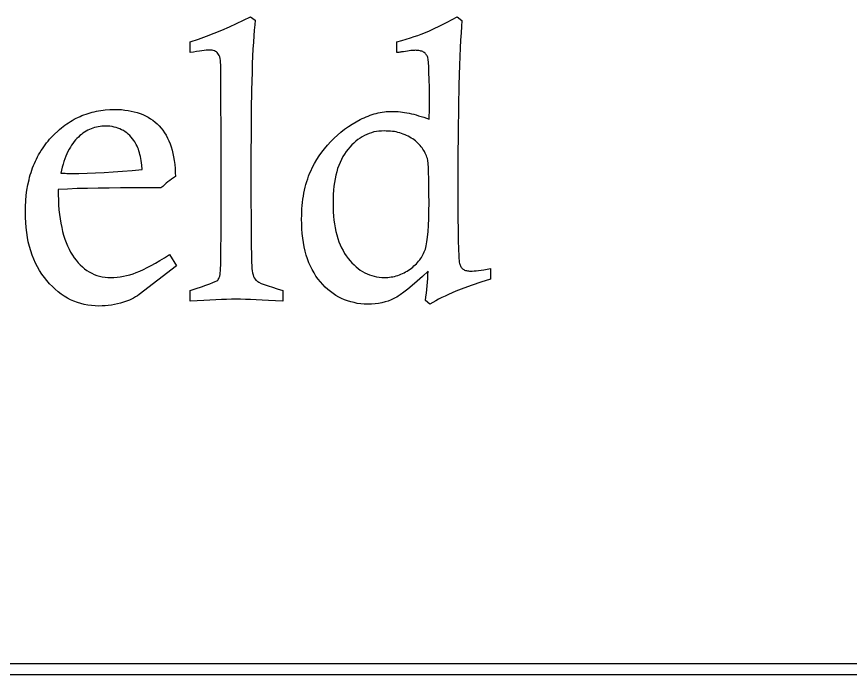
# Model space of a CAD drawing. Extents: x 1231 to 2855, y 3260 to 5268.
# Drawn here: x 1459.67 to 1482.44, y 3304.24 to 3322.21 of the extents above; entities that cross this region are included whole.
import ezdxf

# ---------------------------------------------------------------- set-up
doc = ezdxf.new("R2010")
doc.units = 0
doc.header["$LTSCALE"] = 20
doc.header["$MEASUREMENT"] = 0
doc.layers.add('ACO', color=2, linetype='CONTINUOUS')

msp = doc.modelspace()

# ---------------------------------------------------------------- linework, layer by layer
at = {"layer": 'ACO'}
for p, q in [((1354.345, 3304.543), (1739.345, 3304.543)), ((1354.345, 3304.243), (1739.345, 3304.243))]:
    msp.add_line(p, q, dxfattribs=at)
at = {"layer": 'ACO', "color": 124}
for points in [[(1464.406, 3321.23), (1464.406, 3321.522), (1464.632, 3321.599), (1464.849, 3321.677), (1465.063, 3321.76), (1465.271, 3321.844), (1465.476, 3321.934), (1465.671, 3322.024), (1465.864, 3322.117), (1466.05, 3322.213), (1466.186, 3322.12), (1466.174, 3321.99), (1466.158, 3321.844), (1466.146, 3321.686), (1466.134, 3321.515), (1466.121, 3321.329), (1466.112, 3321.134), (1466.102, 3320.923), (1466.096, 3320.696), (1466.081, 3320.209), (1466.071, 3319.666), (1466.068, 3319.068), (1466.065, 3318.419), (1466.065, 3317.774), (1466.065, 3317.206), (1466.068, 3316.716), (1466.071, 3316.301), (1466.075, 3315.959), (1466.078, 3315.696), (1466.081, 3315.51), (1466.087, 3315.398), (1466.093, 3315.33), (1466.102, 3315.268), (1466.112, 3315.212), (1466.124, 3315.159), (1466.14, 3315.116), (1466.158, 3315.075), (1466.18, 3315.041), (1466.202, 3315.013), (1466.214, 3315.001), (1466.233, 3314.988), (1466.254, 3314.973), (1466.282, 3314.961), (1466.348, 3314.926), (1466.431, 3314.892), (1466.534, 3314.858), (1466.652, 3314.818), (1466.785, 3314.774), (1466.937, 3314.731), (1466.937, 3314.436), (1466.738, 3314.449), (1466.549, 3314.461), (1466.372, 3314.47), (1466.208, 3314.477), (1466.056, 3314.483), (1465.913, 3314.489), (1465.783, 3314.492), (1465.662, 3314.492), (1465.538, 3314.492), (1465.401, 3314.489), (1465.259, 3314.483), (1465.107, 3314.477), (1464.945, 3314.47), (1464.775, 3314.461), (1464.595, 3314.449), (1464.406, 3314.436), (1464.406, 3314.731), (1464.57, 3314.784), (1464.713, 3314.833), (1464.837, 3314.877), (1464.942, 3314.914), (1465.026, 3314.948), (1465.091, 3314.976), (1465.135, 3314.998), (1465.159, 3315.016), (1465.175, 3315.035), (1465.19, 3315.06), (1465.2, 3315.088), (1465.212, 3315.125), (1465.221, 3315.165), (1465.228, 3315.212), (1465.234, 3315.265), (1465.237, 3315.324), (1465.24, 3315.438), (1465.243, 3315.628), (1465.246, 3315.885), (1465.249, 3316.214), (1465.253, 3316.614), (1465.253, 3317.086), (1465.253, 3317.625), (1465.253, 3318.239), (1465.243, 3320.755), (1465.243, 3320.827), (1465.243, 3320.898), (1465.237, 3320.96), (1465.234, 3321.019), (1465.225, 3321.069), (1465.212, 3321.112), (1465.2, 3321.152), (1465.184, 3321.183), (1465.166, 3321.208), (1465.147, 3321.23), (1465.122, 3321.249), (1465.097, 3321.264), (1465.069, 3321.276), (1465.038, 3321.286), (1465.004, 3321.295), (1464.967, 3321.298), (1464.927, 3321.298), (1464.89, 3321.298), (1464.843, 3321.295), (1464.79, 3321.289), (1464.728, 3321.283), (1464.66, 3321.273), (1464.582, 3321.261), (1464.499, 3321.245), (1464.406, 3321.23), (1464.406, 3321.23)], [(1470.051, 3321.23), (1470.051, 3321.522), (1470.185, 3321.562), (1470.309, 3321.599), (1470.424, 3321.636), (1470.529, 3321.67), (1470.625, 3321.701), (1470.712, 3321.732), (1470.787, 3321.76), (1470.855, 3321.788), (1470.923, 3321.819), (1471.001, 3321.853), (1471.091, 3321.897), (1471.193, 3321.946), (1471.302, 3322.002), (1471.426, 3322.067), (1471.559, 3322.136), (1471.702, 3322.213), (1471.829, 3322.108), (1471.817, 3321.946), (1471.804, 3321.77), (1471.792, 3321.574), (1471.779, 3321.363), (1471.761, 3320.889), (1471.745, 3320.352), (1471.733, 3319.747), (1471.723, 3319.077), (1471.717, 3318.339), (1471.717, 3317.535), (1471.717, 3317.098), (1471.72, 3316.713), (1471.723, 3316.378), (1471.73, 3316.093), (1471.736, 3315.86), (1471.742, 3315.68), (1471.748, 3315.609), (1471.751, 3315.55), (1471.758, 3315.503), (1471.764, 3315.472), (1471.77, 3315.448), (1471.779, 3315.423), (1471.789, 3315.401), (1471.801, 3315.379), (1471.813, 3315.361), (1471.829, 3315.342), (1471.844, 3315.327), (1471.863, 3315.314), (1471.882, 3315.302), (1471.903, 3315.289), (1471.928, 3315.28), (1471.953, 3315.274), (1471.981, 3315.268), (1472.009, 3315.265), (1472.04, 3315.261), (1472.071, 3315.261), (1472.111, 3315.261), (1472.161, 3315.265), (1472.217, 3315.271), (1472.282, 3315.277), (1472.353, 3315.286), (1472.431, 3315.299), (1472.518, 3315.314), (1472.611, 3315.33), (1472.611, 3315.044), (1472.35, 3314.961), (1472.108, 3314.877), (1471.879, 3314.793), (1471.665, 3314.709), (1471.562, 3314.666), (1471.463, 3314.622), (1471.37, 3314.579), (1471.28, 3314.536), (1471.193, 3314.492), (1471.112, 3314.449), (1471.032, 3314.405), (1470.957, 3314.362), (1470.83, 3314.461), (1470.846, 3314.56), (1470.858, 3314.66), (1470.87, 3314.759), (1470.88, 3314.858), (1470.889, 3314.957), (1470.895, 3315.057), (1470.901, 3315.156), (1470.908, 3315.255), (1470.753, 3315.113), (1470.607, 3314.982), (1470.473, 3314.868), (1470.352, 3314.768), (1470.241, 3314.681), (1470.138, 3314.61), (1470.092, 3314.579), (1470.048, 3314.551), (1470.008, 3314.529), (1469.968, 3314.508), (1469.893, 3314.474), (1469.813, 3314.443), (1469.729, 3314.418), (1469.642, 3314.396), (1469.552, 3314.38), (1469.456, 3314.371), (1469.357, 3314.362), (1469.257, 3314.362), (1469.161, 3314.362), (1469.065, 3314.371), (1468.972, 3314.38), (1468.882, 3314.399), (1468.795, 3314.421), (1468.708, 3314.446), (1468.624, 3314.477), (1468.544, 3314.511), (1468.463, 3314.551), (1468.386, 3314.598), (1468.311, 3314.647), (1468.237, 3314.7), (1468.165, 3314.759), (1468.097, 3314.824), (1468.029, 3314.892), (1467.964, 3314.967), (1467.902, 3315.044), (1467.843, 3315.125), (1467.79, 3315.212), (1467.737, 3315.302), (1467.691, 3315.395), (1467.65, 3315.491), (1467.613, 3315.593), (1467.579, 3315.699), (1467.548, 3315.807), (1467.52, 3315.922), (1467.498, 3316.04), (1467.483, 3316.161), (1467.467, 3316.285), (1467.458, 3316.412), (1467.452, 3316.546), (1467.449, 3316.685), (1467.452, 3316.778), (1467.452, 3316.871), (1467.458, 3316.961), (1467.464, 3317.051), (1467.474, 3317.138), (1467.486, 3317.225), (1467.498, 3317.309), (1467.511, 3317.393), (1467.529, 3317.473), (1467.548, 3317.554), (1467.567, 3317.631), (1467.591, 3317.706), (1467.616, 3317.78), (1467.641, 3317.855), (1467.669, 3317.926), (1467.7, 3317.994), (1467.75, 3318.1), (1467.806, 3318.205), (1467.864, 3318.308), (1467.93, 3318.407), (1468.001, 3318.509), (1468.079, 3318.606), (1468.159, 3318.702), (1468.246, 3318.798), (1468.336, 3318.891), (1468.429, 3318.978), (1468.525, 3319.058), (1468.624, 3319.139), (1468.727, 3319.21), (1468.829, 3319.279), (1468.938, 3319.341), (1469.046, 3319.4), (1469.102, 3319.428), (1469.155, 3319.452), (1469.211, 3319.477), (1469.267, 3319.499), (1469.322, 3319.521), (1469.378, 3319.539), (1469.431, 3319.555), (1469.487, 3319.57), (1469.543, 3319.583), (1469.599, 3319.595), (1469.654, 3319.604), (1469.71, 3319.614), (1469.763, 3319.62), (1469.819, 3319.623), (1469.875, 3319.626), (1469.93, 3319.626), (1469.983, 3319.626), (1470.036, 3319.623), (1470.092, 3319.62), (1470.148, 3319.614), (1470.203, 3319.604), (1470.262, 3319.598), (1470.324, 3319.586), (1470.386, 3319.573), (1470.449, 3319.561), (1470.514, 3319.545), (1470.579, 3319.527), (1470.647, 3319.508), (1470.715, 3319.487), (1470.787, 3319.465), (1470.858, 3319.44), (1470.932, 3319.415), (1470.932, 3319.477), (1470.936, 3319.533), (1470.939, 3319.583), (1470.939, 3319.623), (1470.939, 3319.657), (1470.942, 3319.688), (1470.942, 3319.707), (1470.942, 3319.722), (1470.942, 3320.017), (1470.939, 3320.274), (1470.936, 3320.498), (1470.929, 3320.687), (1470.923, 3320.842), (1470.917, 3320.96), (1470.908, 3321.047), (1470.895, 3321.097), (1470.886, 3321.121), (1470.877, 3321.143), (1470.864, 3321.165), (1470.852, 3321.183), (1470.836, 3321.202), (1470.821, 3321.217), (1470.802, 3321.233), (1470.78, 3321.245), (1470.759, 3321.258), (1470.734, 3321.267), (1470.709, 3321.273), (1470.684, 3321.283), (1470.653, 3321.286), (1470.625, 3321.292), (1470.591, 3321.292), (1470.557, 3321.295), (1470.532, 3321.292), (1470.504, 3321.292), (1470.47, 3321.289), (1470.43, 3321.286), (1470.39, 3321.28), (1470.34, 3321.273), (1470.287, 3321.264), (1470.231, 3321.255), (1470.216, 3321.255), (1470.197, 3321.252), (1470.179, 3321.249), (1470.157, 3321.245), (1470.132, 3321.239), (1470.107, 3321.236), (1470.082, 3321.233), (1470.051, 3321.23), (1470.051, 3321.23)], [(1463.841, 3315.714), (1464.033, 3315.404), (1463.016, 3314.626), (1462.963, 3314.588), (1462.91, 3314.557), (1462.858, 3314.526), (1462.805, 3314.498), (1462.749, 3314.47), (1462.693, 3314.449), (1462.641, 3314.427), (1462.585, 3314.408), (1462.501, 3314.384), (1462.42, 3314.365), (1462.337, 3314.346), (1462.253, 3314.331), (1462.169, 3314.322), (1462.085, 3314.312), (1461.998, 3314.309), (1461.915, 3314.306), (1461.812, 3314.309), (1461.71, 3314.318), (1461.611, 3314.331), (1461.514, 3314.349), (1461.418, 3314.374), (1461.325, 3314.405), (1461.232, 3314.439), (1461.142, 3314.48), (1461.055, 3314.526), (1460.969, 3314.576), (1460.885, 3314.635), (1460.804, 3314.697), (1460.723, 3314.765), (1460.643, 3314.836), (1460.568, 3314.917), (1460.491, 3315.001), (1460.423, 3315.088), (1460.354, 3315.181), (1460.292, 3315.277), (1460.233, 3315.376), (1460.181, 3315.482), (1460.134, 3315.59), (1460.091, 3315.699), (1460.05, 3315.817), (1460.016, 3315.935), (1459.985, 3316.059), (1459.96, 3316.183), (1459.942, 3316.313), (1459.923, 3316.45), (1459.914, 3316.586), (1459.905, 3316.729), (1459.905, 3316.875), (1459.908, 3317.03), (1459.914, 3317.185), (1459.929, 3317.334), (1459.948, 3317.476), (1459.973, 3317.619), (1460.004, 3317.756), (1460.019, 3317.824), (1460.038, 3317.889), (1460.06, 3317.954), (1460.081, 3318.019), (1460.103, 3318.081), (1460.128, 3318.143), (1460.153, 3318.205), (1460.181, 3318.264), (1460.209, 3318.323), (1460.236, 3318.382), (1460.267, 3318.441), (1460.302, 3318.497), (1460.336, 3318.553), (1460.37, 3318.606), (1460.407, 3318.658), (1460.444, 3318.711), (1460.485, 3318.764), (1460.525, 3318.813), (1460.568, 3318.863), (1460.612, 3318.913), (1460.702, 3319.003), (1460.792, 3319.089), (1460.838, 3319.133), (1460.888, 3319.173), (1460.934, 3319.21), (1460.984, 3319.248), (1461.034, 3319.282), (1461.083, 3319.316), (1461.133, 3319.347), (1461.186, 3319.378), (1461.235, 3319.409), (1461.288, 3319.437), (1461.341, 3319.462), (1461.397, 3319.487), (1461.449, 3319.511), (1461.505, 3319.533), (1461.561, 3319.552), (1461.617, 3319.57), (1461.673, 3319.589), (1461.732, 3319.604), (1461.787, 3319.617), (1461.846, 3319.632), (1461.905, 3319.642), (1461.967, 3319.651), (1462.026, 3319.66), (1462.088, 3319.666), (1462.212, 3319.676), (1462.337, 3319.679), (1462.436, 3319.676), (1462.529, 3319.673), (1462.622, 3319.663), (1462.712, 3319.651), (1462.799, 3319.635), (1462.879, 3319.617), (1462.96, 3319.592), (1463.041, 3319.567), (1463.115, 3319.536), (1463.187, 3319.502), (1463.255, 3319.465), (1463.323, 3319.424), (1463.385, 3319.381), (1463.447, 3319.335), (1463.506, 3319.282), (1463.562, 3319.226), (1463.612, 3319.17), (1463.661, 3319.108), (1463.708, 3319.04), (1463.751, 3318.972), (1463.788, 3318.897), (1463.826, 3318.82), (1463.857, 3318.739), (1463.888, 3318.655), (1463.912, 3318.565), (1463.934, 3318.475), (1463.953, 3318.379), (1463.971, 3318.28), (1463.984, 3318.174), (1463.993, 3318.069), (1463.999, 3317.957), (1464.002, 3317.842), (1463.95, 3317.811), (1463.897, 3317.777), (1463.847, 3317.74), (1463.798, 3317.703), (1463.748, 3317.662), (1463.701, 3317.619), (1463.655, 3317.576), (1463.608, 3317.532), (1463.522, 3317.532), (1463.444, 3317.532), (1463.376, 3317.535), (1463.314, 3317.535), (1463.261, 3317.535), (1463.218, 3317.535), (1463.183, 3317.535), (1463.156, 3317.535), (1462.82, 3317.535), (1462.501, 3317.535), (1462.191, 3317.529), (1461.89, 3317.526), (1461.601, 3317.52), (1461.322, 3317.514), (1461.055, 3317.504), (1460.801, 3317.492), (1460.801, 3317.346), (1460.807, 3317.206), (1460.813, 3317.07), (1460.823, 3316.937), (1460.835, 3316.809), (1460.854, 3316.685), (1460.872, 3316.567), (1460.897, 3316.453), (1460.922, 3316.344), (1460.95, 3316.239), (1460.984, 3316.136), (1461.018, 3316.04), (1461.055, 3315.947), (1461.099, 3315.86), (1461.142, 3315.776), (1461.189, 3315.699), (1461.238, 3315.624), (1461.291, 3315.556), (1461.347, 3315.491), (1461.403, 3315.429), (1461.462, 3315.376), (1461.521, 3315.324), (1461.583, 3315.28), (1461.648, 3315.24), (1461.716, 3315.203), (1461.784, 3315.172), (1461.856, 3315.144), (1461.93, 3315.122), (1462.005, 3315.106), (1462.082, 3315.094), (1462.16, 3315.088), (1462.24, 3315.085), (1462.324, 3315.088), (1462.408, 3315.094), (1462.495, 3315.103), (1462.582, 3315.119), (1462.668, 3315.137), (1462.755, 3315.162), (1462.845, 3315.19), (1462.935, 3315.221), (1463.028, 3315.258), (1463.128, 3315.302), (1463.233, 3315.355), (1463.342, 3315.41), (1463.46, 3315.479), (1463.58, 3315.55), (1463.708, 3315.628), (1463.841, 3315.714), (1463.841, 3315.714)], [(1463.093, 3318.035), (1463.084, 3318.159), (1463.069, 3318.28), (1463.059, 3318.336), (1463.047, 3318.391), (1463.035, 3318.444), (1463.022, 3318.494), (1463.007, 3318.543), (1462.991, 3318.59), (1462.976, 3318.633), (1462.957, 3318.677), (1462.935, 3318.717), (1462.914, 3318.754), (1462.892, 3318.792), (1462.87, 3318.826), (1462.833, 3318.875), (1462.796, 3318.919), (1462.755, 3318.962), (1462.715, 3318.999), (1462.672, 3319.037), (1462.628, 3319.068), (1462.582, 3319.099), (1462.535, 3319.124), (1462.485, 3319.148), (1462.433, 3319.167), (1462.383, 3319.186), (1462.327, 3319.198), (1462.275, 3319.21), (1462.216, 3319.217), (1462.16, 3319.223), (1462.098, 3319.223), (1462.048, 3319.223), (1461.995, 3319.22), (1461.946, 3319.214), (1461.896, 3319.204), (1461.846, 3319.195), (1461.797, 3319.183), (1461.75, 3319.167), (1461.704, 3319.148), (1461.657, 3319.13), (1461.611, 3319.108), (1461.567, 3319.083), (1461.521, 3319.055), (1461.477, 3319.027), (1461.437, 3318.996), (1461.394, 3318.962), (1461.353, 3318.925), (1461.313, 3318.888), (1461.273, 3318.844), (1461.235, 3318.798), (1461.201, 3318.751), (1461.164, 3318.699), (1461.133, 3318.646), (1461.099, 3318.59), (1461.068, 3318.528), (1461.04, 3318.466), (1461.012, 3318.398), (1460.984, 3318.329), (1460.959, 3318.258), (1460.934, 3318.181), (1460.91, 3318.103), (1460.888, 3318.022), (1460.869, 3317.939), (1460.916, 3317.935), (1460.956, 3317.935), (1460.996, 3317.935), (1461.034, 3317.932), (1461.068, 3317.932), (1461.099, 3317.932), (1461.127, 3317.932), (1461.155, 3317.932), (1461.369, 3317.932), (1461.589, 3317.939), (1461.818, 3317.948), (1462.057, 3317.957), (1462.306, 3317.973), (1462.56, 3317.988), (1462.824, 3318.01), (1463.093, 3318.035), (1463.093, 3318.035)], [(1470.932, 3317.129), (1470.929, 3317.374), (1470.929, 3317.594), (1470.923, 3317.787), (1470.92, 3317.951), (1470.914, 3318.087), (1470.905, 3318.199), (1470.895, 3318.28), (1470.886, 3318.336), (1470.874, 3318.373), (1470.861, 3318.413), (1470.846, 3318.45), (1470.827, 3318.488), (1470.808, 3318.525), (1470.79, 3318.559), (1470.765, 3318.593), (1470.743, 3318.627), (1470.715, 3318.661), (1470.687, 3318.692), (1470.659, 3318.723), (1470.628, 3318.754), (1470.594, 3318.785), (1470.56, 3318.816), (1470.523, 3318.844), (1470.486, 3318.872), (1470.445, 3318.897), (1470.405, 3318.922), (1470.362, 3318.947), (1470.318, 3318.968), (1470.275, 3318.987), (1470.228, 3319.006), (1470.182, 3319.021), (1470.132, 3319.037), (1470.082, 3319.049), (1470.033, 3319.062), (1469.983, 3319.071), (1469.93, 3319.077), (1469.875, 3319.083), (1469.819, 3319.089), (1469.763, 3319.089), (1469.707, 3319.093), (1469.633, 3319.089), (1469.564, 3319.083), (1469.493, 3319.074), (1469.425, 3319.062), (1469.36, 3319.043), (1469.295, 3319.021), (1469.229, 3318.996), (1469.167, 3318.968), (1469.105, 3318.934), (1469.046, 3318.897), (1468.987, 3318.857), (1468.932, 3318.81), (1468.876, 3318.761), (1468.82, 3318.708), (1468.767, 3318.652), (1468.718, 3318.59), (1468.668, 3318.528), (1468.621, 3318.46), (1468.578, 3318.388), (1468.538, 3318.311), (1468.5, 3318.233), (1468.466, 3318.15), (1468.435, 3318.063), (1468.41, 3317.973), (1468.386, 3317.88), (1468.364, 3317.783), (1468.345, 3317.681), (1468.333, 3317.579), (1468.32, 3317.47), (1468.314, 3317.358), (1468.308, 3317.241), (1468.308, 3317.123), (1468.308, 3317.002), (1468.314, 3316.881), (1468.32, 3316.766), (1468.333, 3316.654), (1468.348, 3316.549), (1468.364, 3316.443), (1468.386, 3316.344), (1468.41, 3316.248), (1468.438, 3316.155), (1468.469, 3316.065), (1468.504, 3315.978), (1468.541, 3315.897), (1468.581, 3315.82), (1468.624, 3315.745), (1468.671, 3315.674), (1468.721, 3315.606), (1468.773, 3315.544), (1468.826, 3315.485), (1468.882, 3315.429), (1468.938, 3315.379), (1468.997, 3315.333), (1469.053, 3315.289), (1469.115, 3315.249), (1469.177, 3315.215), (1469.239, 3315.184), (1469.301, 3315.159), (1469.366, 3315.137), (1469.434, 3315.119), (1469.499, 3315.103), (1469.571, 3315.094), (1469.639, 3315.088), (1469.71, 3315.085), (1469.76, 3315.085), (1469.806, 3315.088), (1469.853, 3315.094), (1469.899, 3315.1), (1469.943, 3315.106), (1469.989, 3315.116), (1470.033, 3315.128), (1470.076, 3315.14), (1470.12, 3315.156), (1470.163, 3315.175), (1470.207, 3315.193), (1470.247, 3315.212), (1470.29, 3315.237), (1470.331, 3315.258), (1470.371, 3315.286), (1470.411, 3315.314), (1470.449, 3315.342), (1470.486, 3315.37), (1470.52, 3315.401), (1470.554, 3315.432), (1470.588, 3315.463), (1470.616, 3315.497), (1470.647, 3315.531), (1470.675, 3315.565), (1470.7, 3315.6), (1470.722, 3315.634), (1470.746, 3315.671), (1470.765, 3315.708), (1470.784, 3315.745), (1470.802, 3315.786), (1470.818, 3315.823), (1470.83, 3315.863), (1470.842, 3315.907), (1470.855, 3315.953), (1470.864, 3316.006), (1470.874, 3316.065), (1470.892, 3316.192), (1470.905, 3316.341), (1470.917, 3316.509), (1470.923, 3316.695), (1470.929, 3316.902), (1470.932, 3317.129), (1470.932, 3317.129)]]:
    msp.add_lwpolyline(points, dxfattribs=at)

doc.saveas('drawing.dxf')
